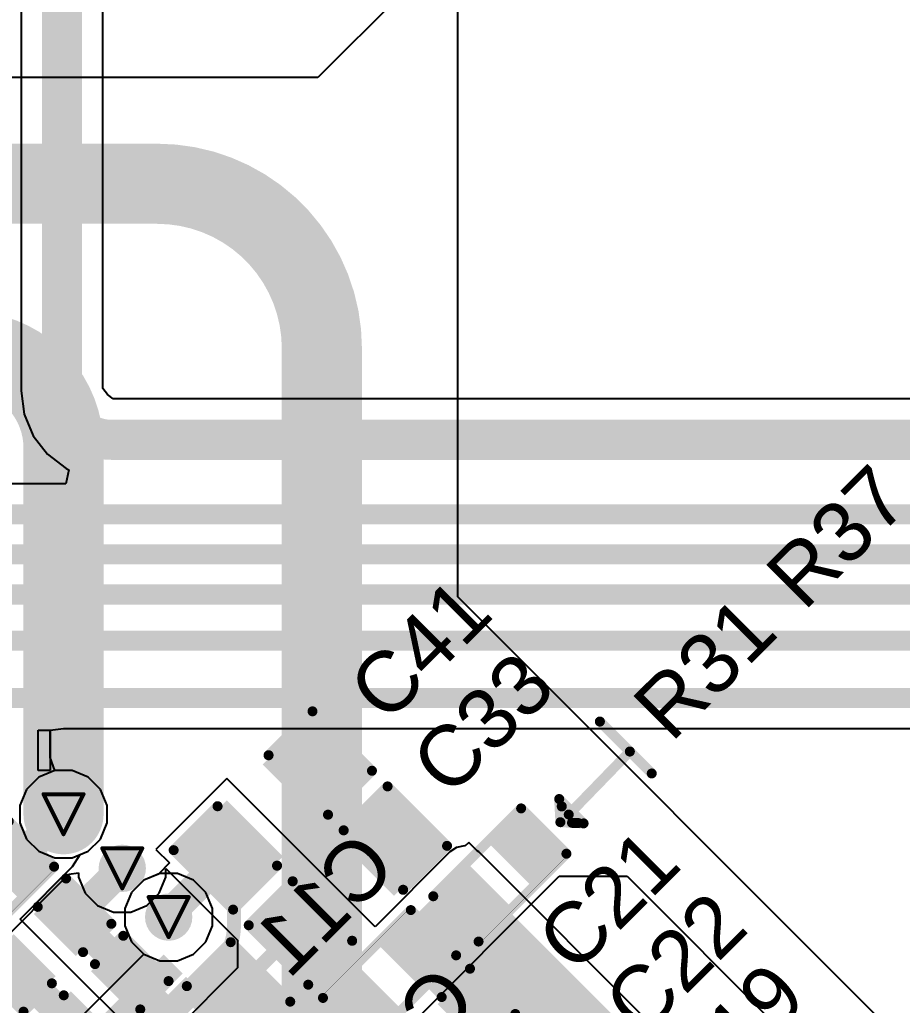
# Model space of a CAD drawing. Header units: inches. Extents: x 0 to 5359, y 0 to 5098.
# Drawn here: x 54.64 to 65.83, y 69.85 to 82.34 of the extents above; entities that cross this region are included whole.
import ezdxf

# ---------------------------------------------------------------- set-up
doc = ezdxf.new("R2010")
doc.units = ezdxf.units.IN
for name, color, linetype in [('Bottom Layer', 5, 'Continuous'), ('Bottom Overlay', 54, 'Continuous'), ('Bottom Paste', 16, 'Continuous'), ('Bottom Solder', 6, 'Continuous'), ('Drill Drawing', 1, 'Continuous'), ('Layer 1', 16, 'Continuous'), ('Layer 2', 76, 'Continuous'), ('Top Layer', 1, 'Continuous'), ('Top Overlay', 2, 'Continuous'), ('Top Paste', 8, 'Continuous'), ('Top Solder', 216, 'Continuous'), ('Via Holes', 16, 'Continuous')]:
    doc.layers.add(name, color=color, linetype=linetype)
doc.styles.add('Arial', font='', dxfattribs={"height": 0.2})
doc.styles.get('Arial').set_extended_font_data('Arial')

# ---------------------------------------------------------------- blocks, each defined once
blk = doc.blocks.new('LQFP_128_EP_14_14__40')
at = {"layer": 'Top Layer'}
for points in [[(-6.1, 6.85), (-6.3, 6.85), (-6.3, 8.35), (-6.1, 8.35)], [(-5.7, 6.85), (-5.9, 6.85), (-5.9, 8.35), (-5.7, 8.35)]]:
    blk.add_hatch(color=1, dxfattribs=at).paths.add_polyline_path(points)
at = {"layer": 'Top Paste'}
for points in [[(-6.1, 6.85), (-6.3, 6.85), (-6.3, 8.35), (-6.1, 8.35)], [(-5.7, 6.85), (-5.9, 6.85), (-5.9, 8.35), (-5.7, 8.35)]]:
    blk.add_hatch(color=8, dxfattribs=at).paths.add_polyline_path(points)
at = {"layer": 'Top Solder'}
for points in [[(-6.03, 6.78), (-6.37, 6.78), (-6.37, 8.42), (-6.03, 8.42)], [(-5.63, 6.78), (-5.97, 6.78), (-5.97, 8.42), (-5.63, 8.42)], [(-5.23, 6.78), (-5.57, 6.78), (-5.57, 8.42), (-5.23, 8.42)]]:
    blk.add_hatch(color=216, dxfattribs=at).paths.add_polyline_path(points)
blk = doc.blocks.new('R___0402_138')
at = {"layer": 'Top Layer'}
for points in [[(-0.699, -0.318), (-0.699, 0.318), (-0.241, 0.318), (-0.241, -0.318)], [(0.241, -0.318), (0.241, 0.318), (0.699, 0.318), (0.699, -0.318)]]:
    blk.add_hatch(color=1, dxfattribs=at).paths.add_polyline_path(points)
at = {"layer": 'Top Paste'}
for points in [[(-0.699, -0.318), (-0.699, 0.318), (-0.241, 0.318), (-0.241, -0.318)], [(0.241, -0.318), (0.241, 0.318), (0.699, 0.318), (0.699, -0.318)]]:
    blk.add_hatch(color=8, dxfattribs=at).paths.add_polyline_path(points)
at = {"layer": 'Top Solder'}
for points in [[(-0.754, -0.373), (-0.754, 0.373), (-0.186, 0.373), (-0.186, -0.373)], [(0.186, -0.373), (0.186, 0.373), (0.754, 0.373), (0.754, -0.373)]]:
    blk.add_hatch(color=216, dxfattribs=at).paths.add_polyline_path(points)
at = {"layer": 'Top Overlay'}
for points in [[(-0.787, 0.406, 0.127, 0.127, 0), (-0.787, -0.406, 0.127, 0.127, 0)], [(-0.787, 0.406, 0.127, 0.127, 0), (0.787, 0.406, 0.127, 0.127, 0)], [(0.787, 0.406, 0.127, 0.127, 0), (0.787, -0.406, 0.127, 0.127, 0)], [(-0.787, -0.406, 0.127, 0.127, 0), (0.787, -0.406, 0.127, 0.127, 0)], [(-0.813, -0.432, 0.00323, 0.00323, 0), (0.813, -0.432, 0.00323, 0.00323, 0)]]:
    blk.add_lwpolyline(points, format="xyseb", dxfattribs=at)
for points in [[(-0.819, 0.406, 0.0635, 0.0635, 1), (-0.756, 0.406, 0.0635, 0.0635, 1)], [(-0.819, 0.406, 0.0635, 0.0635, 1), (-0.756, 0.406, 0.0635, 0.0635, 1)], [(0.756, 0.406, 0.0635, 0.0635, 1), (0.819, 0.406, 0.0635, 0.0635, 1)], [(0.756, 0.406, 0.0635, 0.0635, 1), (0.819, 0.406, 0.0635, 0.0635, 1)], [(-0.819, -0.406, 0.0635, 0.0635, 1), (-0.756, -0.406, 0.0635, 0.0635, 1)], [(-0.819, -0.406, 0.0635, 0.0635, 1), (-0.756, -0.406, 0.0635, 0.0635, 1)], [(0.756, -0.406, 0.0635, 0.0635, 1), (0.819, -0.406, 0.0635, 0.0635, 1)], [(0.756, -0.406, 0.0635, 0.0635, 1), (0.819, -0.406, 0.0635, 0.0635, 1)], [(-0.814, -0.432, 0.00161, 0.00161, 1), (-0.812, -0.432, 0.00161, 0.00161, 1)], [(0.812, -0.432, 0.00161, 0.00161, 1), (0.814, -0.432, 0.00161, 0.00161, 1)]]:
    blk.add_lwpolyline(points, format="xyseb", close=True, dxfattribs=at)
blk = doc.blocks.new('R___0402_B_141')
at = {"layer": 'Bottom Layer'}
for points in [[(-0.241, 0.318), (-0.241, -0.318), (-0.699, -0.318), (-0.699, 0.318)], [(0.699, 0.318), (0.699, -0.318), (0.241, -0.318), (0.241, 0.318)]]:
    blk.add_hatch(color=5, dxfattribs=at).paths.add_polyline_path(points)
at = {"layer": 'Bottom Paste'}
for points in [[(-0.241, 0.318), (-0.241, -0.318), (-0.699, -0.318), (-0.699, 0.318)], [(0.699, 0.318), (0.699, -0.318), (0.241, -0.318), (0.241, 0.318)]]:
    blk.add_hatch(color=16, dxfattribs=at).paths.add_polyline_path(points)
at = {"layer": 'Bottom Solder'}
for points in [[(-0.186, 0.373), (-0.186, -0.373), (-0.754, -0.373), (-0.754, 0.373)], [(0.754, 0.373), (0.754, -0.373), (0.186, -0.373), (0.186, 0.373)]]:
    blk.add_hatch(color=6, dxfattribs=at).paths.add_polyline_path(points)
at = {"layer": 'Bottom Overlay'}
for points in [[(0.787, 0.406, 0.127, 0.127, 0), (-0.787, 0.406, 0.127, 0.127, 0)], [(-0.787, -0.406, 0.127, 0.127, 0), (-0.787, 0.406, 0.127, 0.127, 0)], [(0.813, 0.432, 0.00323, 0.00323, 0), (-0.813, 0.432, 0.00323, 0.00323, 0)], [(0.787, -0.406, 0.127, 0.127, 0), (0.787, 0.406, 0.127, 0.127, 0)], [(0.787, -0.406, 0.127, 0.127, 0), (-0.787, -0.406, 0.127, 0.127, 0)]]:
    blk.add_lwpolyline(points, format="xyseb", dxfattribs=at)
for points in [[(-0.819, 0.406, 0.0635, 0.0635, 1), (-0.756, 0.406, 0.0635, 0.0635, 1)], [(-0.819, 0.406, 0.0635, 0.0635, 1), (-0.756, 0.406, 0.0635, 0.0635, 1)], [(-0.814, 0.432, 0.00161, 0.00161, 1), (-0.812, 0.432, 0.00161, 0.00161, 1)], [(0.756, 0.406, 0.0635, 0.0635, 1), (0.819, 0.406, 0.0635, 0.0635, 1)], [(0.756, 0.406, 0.0635, 0.0635, 1), (0.819, 0.406, 0.0635, 0.0635, 1)], [(0.812, 0.432, 0.00161, 0.00161, 1), (0.814, 0.432, 0.00161, 0.00161, 1)], [(-0.819, -0.406, 0.0635, 0.0635, 1), (-0.756, -0.406, 0.0635, 0.0635, 1)], [(-0.819, -0.406, 0.0635, 0.0635, 1), (-0.756, -0.406, 0.0635, 0.0635, 1)], [(0.756, -0.406, 0.0635, 0.0635, 1), (0.819, -0.406, 0.0635, 0.0635, 1)], [(0.756, -0.406, 0.0635, 0.0635, 1), (0.819, -0.406, 0.0635, 0.0635, 1)]]:
    blk.add_lwpolyline(points, format="xyseb", close=True, dxfattribs=at)
blk = doc.blocks.new('R___0402_144')
at = {"layer": 'Top Layer'}
for points in [[(-0.699, -0.318), (-0.699, 0.318), (-0.241, 0.318), (-0.241, -0.318)], [(0.241, -0.318), (0.241, 0.318), (0.699, 0.318), (0.699, -0.318)]]:
    blk.add_hatch(color=1, dxfattribs=at).paths.add_polyline_path(points)
at = {"layer": 'Top Paste'}
for points in [[(-0.699, -0.318), (-0.699, 0.318), (-0.241, 0.318), (-0.241, -0.318)], [(0.241, -0.318), (0.241, 0.318), (0.699, 0.318), (0.699, -0.318)]]:
    blk.add_hatch(color=8, dxfattribs=at).paths.add_polyline_path(points)
at = {"layer": 'Top Solder'}
for points in [[(-0.754, -0.373), (-0.754, 0.373), (-0.186, 0.373), (-0.186, -0.373)], [(0.186, -0.373), (0.186, 0.373), (0.754, 0.373), (0.754, -0.373)]]:
    blk.add_hatch(color=216, dxfattribs=at).paths.add_polyline_path(points)
at = {"layer": 'Top Overlay'}
for points in [[(0.787, 0.406, 0.127, 0.127, 0), (-0.787, 0.406, 0.127, 0.127, 0)], [(-0.787, -0.406, 0.127, 0.127, 0), (-0.787, 0.406, 0.127, 0.127, 0)], [(0.787, -0.406, 0.127, 0.127, 0), (0.787, 0.406, 0.127, 0.127, 0)], [(0.787, -0.406, 0.127, 0.127, 0), (-0.787, -0.406, 0.127, 0.127, 0)], [(0.813, -0.432, 0.00323, 0.00323, 0), (-0.813, -0.432, 0.00323, 0.00323, 0)]]:
    blk.add_lwpolyline(points, format="xyseb", dxfattribs=at)
for points in [[(-0.819, 0.406, 0.0635, 0.0635, 1), (-0.756, 0.406, 0.0635, 0.0635, 1)], [(-0.819, 0.406, 0.0635, 0.0635, 1), (-0.756, 0.406, 0.0635, 0.0635, 1)], [(0.756, 0.406, 0.0635, 0.0635, 1), (0.819, 0.406, 0.0635, 0.0635, 1)], [(0.756, 0.406, 0.0635, 0.0635, 1), (0.819, 0.406, 0.0635, 0.0635, 1)], [(-0.819, -0.406, 0.0635, 0.0635, 1), (-0.756, -0.406, 0.0635, 0.0635, 1)], [(-0.819, -0.406, 0.0635, 0.0635, 1), (-0.756, -0.406, 0.0635, 0.0635, 1)], [(0.756, -0.406, 0.0635, 0.0635, 1), (0.819, -0.406, 0.0635, 0.0635, 1)], [(0.756, -0.406, 0.0635, 0.0635, 1), (0.819, -0.406, 0.0635, 0.0635, 1)], [(-0.814, -0.432, 0.00161, 0.00161, 1), (-0.812, -0.432, 0.00161, 0.00161, 1)], [(0.812, -0.432, 0.00161, 0.00161, 1), (0.814, -0.432, 0.00161, 0.00161, 1)]]:
    blk.add_lwpolyline(points, format="xyseb", close=True, dxfattribs=at)
blk = doc.blocks.new('C___0603_324')
at = {"layer": 'Top Layer'}
for points in [[(-0.381, 0.445), (-0.381, -0.445), (-1.143, -0.445), (-1.143, 0.445)], [(1.143, 0.445), (1.143, -0.445), (0.381, -0.445), (0.381, 0.445)]]:
    blk.add_hatch(color=1, dxfattribs=at).paths.add_polyline_path(points)
at = {"layer": 'Top Paste'}
for points in [[(-0.381, 0.445), (-0.381, -0.445), (-1.143, -0.445), (-1.143, 0.445)], [(1.143, 0.445), (1.143, -0.445), (0.381, -0.445), (0.381, 0.445)]]:
    blk.add_hatch(color=8, dxfattribs=at).paths.add_polyline_path(points)
at = {"layer": 'Top Solder'}
for points in [[(-0.321, 0.504), (-0.321, -0.504), (-1.203, -0.504), (-1.203, 0.504)], [(1.203, 0.504), (1.203, -0.504), (0.321, -0.504), (0.321, 0.504)]]:
    blk.add_hatch(color=216, dxfattribs=at).paths.add_polyline_path(points)
at = {"layer": 'Top Overlay'}
for points in [[(-1.245, -0.533, 0.127, 0.127, 0), (-1.245, 0.533, 0.127, 0.127, 0)], [(-0.457, 0.533, 0.127, 0.127, 0), (-1.245, 0.533, 0.127, 0.127, 0)], [(1.245, 0.533, 0.127, 0.127, 0), (0.457, 0.533, 0.127, 0.127, 0)], [(1.245, -0.533, 0.127, 0.127, 0), (1.245, 0.533, 0.127, 0.127, 0)], [(-0.457, -0.533, 0.127, 0.127, 0), (-1.245, -0.533, 0.127, 0.127, 0)], [(1.245, -0.533, 0.127, 0.127, 0), (0.457, -0.533, 0.127, 0.127, 0)]]:
    blk.add_lwpolyline(points, format="xyseb", dxfattribs=at)
for points in [[(-1.276, 0.533, 0.0635, 0.0635, 1), (-1.213, 0.533, 0.0635, 0.0635, 1)], [(-1.276, 0.533, 0.0635, 0.0635, 1), (-1.213, 0.533, 0.0635, 0.0635, 1)], [(-0.489, 0.533, 0.0635, 0.0635, 1), (-0.425, 0.533, 0.0635, 0.0635, 1)], [(0.425, 0.533, 0.0635, 0.0635, 1), (0.489, 0.533, 0.0635, 0.0635, 1)], [(1.213, 0.533, 0.0635, 0.0635, 1), (1.276, 0.533, 0.0635, 0.0635, 1)], [(1.213, 0.533, 0.0635, 0.0635, 1), (1.276, 0.533, 0.0635, 0.0635, 1)], [(-1.276, -0.533, 0.0635, 0.0635, 1), (-1.213, -0.533, 0.0635, 0.0635, 1)], [(-1.276, -0.533, 0.0635, 0.0635, 1), (-1.213, -0.533, 0.0635, 0.0635, 1)], [(-0.489, -0.533, 0.0635, 0.0635, 1), (-0.425, -0.533, 0.0635, 0.0635, 1)], [(0.425, -0.533, 0.0635, 0.0635, 1), (0.489, -0.533, 0.0635, 0.0635, 1)], [(1.213, -0.533, 0.0635, 0.0635, 1), (1.276, -0.533, 0.0635, 0.0635, 1)], [(1.213, -0.533, 0.0635, 0.0635, 1), (1.276, -0.533, 0.0635, 0.0635, 1)]]:
    blk.add_lwpolyline(points, format="xyseb", close=True, dxfattribs=at)
blk = doc.blocks.new('C___0402_B_329')
at = {"layer": 'Bottom Layer'}
for points in [[(-0.241, 0.318), (-0.241, -0.318), (-0.699, -0.318), (-0.699, 0.318)], [(0.699, 0.318), (0.699, -0.318), (0.241, -0.318), (0.241, 0.318)]]:
    blk.add_hatch(color=5, dxfattribs=at).paths.add_polyline_path(points)
at = {"layer": 'Bottom Paste'}
for points in [[(-0.241, 0.318), (-0.241, -0.318), (-0.699, -0.318), (-0.699, 0.318)], [(0.699, 0.318), (0.699, -0.318), (0.241, -0.318), (0.241, 0.318)]]:
    blk.add_hatch(color=16, dxfattribs=at).paths.add_polyline_path(points)
at = {"layer": 'Bottom Solder'}
for points in [[(-0.181, 0.377), (-0.181, -0.377), (-0.758, -0.377), (-0.758, 0.377)], [(0.758, 0.377), (0.758, -0.377), (0.181, -0.377), (0.181, 0.377)]]:
    blk.add_hatch(color=6, dxfattribs=at).paths.add_polyline_path(points)
at = {"layer": 'Bottom Overlay'}
for points in [[(-0.279, 0.406, 0.127, 0.127, 0), (-0.787, 0.406, 0.127, 0.127, 0)], [(-0.787, -0.406, 0.127, 0.127, 0), (-0.787, 0.406, 0.127, 0.127, 0)], [(0.787, 0.406, 0.127, 0.127, 0), (0.279, 0.406, 0.127, 0.127, 0)], [(0.787, -0.406, 0.127, 0.127, 0), (0.787, 0.406, 0.127, 0.127, 0)], [(-0.279, -0.406, 0.127, 0.127, 0), (-0.787, -0.406, 0.127, 0.127, 0)], [(0.787, -0.406, 0.127, 0.127, 0), (0.279, -0.406, 0.127, 0.127, 0)]]:
    blk.add_lwpolyline(points, format="xyseb", dxfattribs=at)
for points in [[(-0.819, 0.406, 0.0635, 0.0635, 1), (-0.756, 0.406, 0.0635, 0.0635, 1)], [(-0.819, 0.406, 0.0635, 0.0635, 1), (-0.756, 0.406, 0.0635, 0.0635, 1)], [(-0.311, 0.406, 0.0635, 0.0635, 1), (-0.248, 0.406, 0.0635, 0.0635, 1)], [(0.248, 0.406, 0.0635, 0.0635, 1), (0.311, 0.406, 0.0635, 0.0635, 1)], [(0.756, 0.406, 0.0635, 0.0635, 1), (0.819, 0.406, 0.0635, 0.0635, 1)], [(0.756, 0.406, 0.0635, 0.0635, 1), (0.819, 0.406, 0.0635, 0.0635, 1)], [(-0.819, -0.406, 0.0635, 0.0635, 1), (-0.756, -0.406, 0.0635, 0.0635, 1)], [(-0.819, -0.406, 0.0635, 0.0635, 1), (-0.756, -0.406, 0.0635, 0.0635, 1)], [(-0.311, -0.406, 0.0635, 0.0635, 1), (-0.248, -0.406, 0.0635, 0.0635, 1)], [(0.248, -0.406, 0.0635, 0.0635, 1), (0.311, -0.406, 0.0635, 0.0635, 1)], [(0.756, -0.406, 0.0635, 0.0635, 1), (0.819, -0.406, 0.0635, 0.0635, 1)], [(0.756, -0.406, 0.0635, 0.0635, 1), (0.819, -0.406, 0.0635, 0.0635, 1)]]:
    blk.add_lwpolyline(points, format="xyseb", close=True, dxfattribs=at)
blk = doc.blocks.new('C___0402_B_331')
at = {"layer": 'Bottom Layer'}
for points in [[(-0.241, 0.318), (-0.241, -0.318), (-0.699, -0.318), (-0.699, 0.318)], [(0.699, 0.318), (0.699, -0.318), (0.241, -0.318), (0.241, 0.318)]]:
    blk.add_hatch(color=5, dxfattribs=at).paths.add_polyline_path(points)
at = {"layer": 'Bottom Paste'}
for points in [[(-0.241, 0.318), (-0.241, -0.318), (-0.699, -0.318), (-0.699, 0.318)], [(0.699, 0.318), (0.699, -0.318), (0.241, -0.318), (0.241, 0.318)]]:
    blk.add_hatch(color=16, dxfattribs=at).paths.add_polyline_path(points)
at = {"layer": 'Bottom Solder'}
for points in [[(-0.181, 0.377), (-0.181, -0.377), (-0.758, -0.377), (-0.758, 0.377)], [(0.758, 0.377), (0.758, -0.377), (0.181, -0.377), (0.181, 0.377)]]:
    blk.add_hatch(color=6, dxfattribs=at).paths.add_polyline_path(points)
at = {"layer": 'Bottom Overlay'}
for points in [[(-0.279, 0.406, 0.127, 0.127, 0), (-0.787, 0.406, 0.127, 0.127, 0)], [(-0.787, -0.406, 0.127, 0.127, 0), (-0.787, 0.406, 0.127, 0.127, 0)], [(0.787, 0.406, 0.127, 0.127, 0), (0.279, 0.406, 0.127, 0.127, 0)], [(0.787, -0.406, 0.127, 0.127, 0), (0.787, 0.406, 0.127, 0.127, 0)], [(-0.279, -0.406, 0.127, 0.127, 0), (-0.787, -0.406, 0.127, 0.127, 0)], [(0.787, -0.406, 0.127, 0.127, 0), (0.279, -0.406, 0.127, 0.127, 0)]]:
    blk.add_lwpolyline(points, format="xyseb", dxfattribs=at)
for points in [[(-0.819, 0.406, 0.0635, 0.0635, 1), (-0.756, 0.406, 0.0635, 0.0635, 1)], [(-0.819, 0.406, 0.0635, 0.0635, 1), (-0.756, 0.406, 0.0635, 0.0635, 1)], [(-0.311, 0.406, 0.0635, 0.0635, 1), (-0.248, 0.406, 0.0635, 0.0635, 1)], [(0.248, 0.406, 0.0635, 0.0635, 1), (0.311, 0.406, 0.0635, 0.0635, 1)], [(0.756, 0.406, 0.0635, 0.0635, 1), (0.819, 0.406, 0.0635, 0.0635, 1)], [(0.756, 0.406, 0.0635, 0.0635, 1), (0.819, 0.406, 0.0635, 0.0635, 1)], [(-0.819, -0.406, 0.0635, 0.0635, 1), (-0.756, -0.406, 0.0635, 0.0635, 1)], [(-0.819, -0.406, 0.0635, 0.0635, 1), (-0.756, -0.406, 0.0635, 0.0635, 1)], [(-0.311, -0.406, 0.0635, 0.0635, 1), (-0.248, -0.406, 0.0635, 0.0635, 1)], [(0.248, -0.406, 0.0635, 0.0635, 1), (0.311, -0.406, 0.0635, 0.0635, 1)], [(0.756, -0.406, 0.0635, 0.0635, 1), (0.819, -0.406, 0.0635, 0.0635, 1)], [(0.756, -0.406, 0.0635, 0.0635, 1), (0.819, -0.406, 0.0635, 0.0635, 1)]]:
    blk.add_lwpolyline(points, format="xyseb", close=True, dxfattribs=at)
blk = doc.blocks.new('C___0603_332')
at = {"layer": 'Top Layer'}
for points in [[(-0.381, 0.445), (-0.381, -0.445), (-1.143, -0.445), (-1.143, 0.445)], [(1.143, 0.445), (1.143, -0.445), (0.381, -0.445), (0.381, 0.445)]]:
    blk.add_hatch(color=1, dxfattribs=at).paths.add_polyline_path(points)
at = {"layer": 'Top Paste'}
for points in [[(-0.381, 0.445), (-0.381, -0.445), (-1.143, -0.445), (-1.143, 0.445)], [(1.143, 0.445), (1.143, -0.445), (0.381, -0.445), (0.381, 0.445)]]:
    blk.add_hatch(color=8, dxfattribs=at).paths.add_polyline_path(points)
at = {"layer": 'Top Solder'}
for points in [[(-0.321, 0.504), (-0.321, -0.504), (-1.203, -0.504), (-1.203, 0.504)], [(1.203, 0.504), (1.203, -0.504), (0.321, -0.504), (0.321, 0.504)]]:
    blk.add_hatch(color=216, dxfattribs=at).paths.add_polyline_path(points)
at = {"layer": 'Top Overlay'}
for points in [[(-1.245, -0.533, 0.127, 0.127, 0), (-1.245, 0.533, 0.127, 0.127, 0)], [(-0.457, 0.533, 0.127, 0.127, 0), (-1.245, 0.533, 0.127, 0.127, 0)], [(1.245, 0.533, 0.127, 0.127, 0), (0.457, 0.533, 0.127, 0.127, 0)], [(1.245, -0.533, 0.127, 0.127, 0), (1.245, 0.533, 0.127, 0.127, 0)], [(-0.457, -0.533, 0.127, 0.127, 0), (-1.245, -0.533, 0.127, 0.127, 0)], [(1.245, -0.533, 0.127, 0.127, 0), (0.457, -0.533, 0.127, 0.127, 0)]]:
    blk.add_lwpolyline(points, format="xyseb", dxfattribs=at)
for points in [[(-1.276, 0.533, 0.0635, 0.0635, 1), (-1.213, 0.533, 0.0635, 0.0635, 1)], [(-1.276, 0.533, 0.0635, 0.0635, 1), (-1.213, 0.533, 0.0635, 0.0635, 1)], [(-0.489, 0.533, 0.0635, 0.0635, 1), (-0.425, 0.533, 0.0635, 0.0635, 1)], [(0.425, 0.533, 0.0635, 0.0635, 1), (0.489, 0.533, 0.0635, 0.0635, 1)], [(1.213, 0.533, 0.0635, 0.0635, 1), (1.276, 0.533, 0.0635, 0.0635, 1)], [(1.213, 0.533, 0.0635, 0.0635, 1), (1.276, 0.533, 0.0635, 0.0635, 1)], [(-1.276, -0.533, 0.0635, 0.0635, 1), (-1.213, -0.533, 0.0635, 0.0635, 1)], [(-1.276, -0.533, 0.0635, 0.0635, 1), (-1.213, -0.533, 0.0635, 0.0635, 1)], [(-0.489, -0.533, 0.0635, 0.0635, 1), (-0.425, -0.533, 0.0635, 0.0635, 1)], [(0.425, -0.533, 0.0635, 0.0635, 1), (0.489, -0.533, 0.0635, 0.0635, 1)], [(1.213, -0.533, 0.0635, 0.0635, 1), (1.276, -0.533, 0.0635, 0.0635, 1)], [(1.213, -0.533, 0.0635, 0.0635, 1), (1.276, -0.533, 0.0635, 0.0635, 1)]]:
    blk.add_lwpolyline(points, format="xyseb", close=True, dxfattribs=at)
blk = doc.blocks.new('C___0402_343')
at = {"layer": 'Top Layer'}
for points in [[(-0.699, -0.318), (-0.699, 0.318), (-0.241, 0.318), (-0.241, -0.318)], [(0.241, -0.318), (0.241, 0.318), (0.699, 0.318), (0.699, -0.318)]]:
    blk.add_hatch(color=1, dxfattribs=at).paths.add_polyline_path(points)
at = {"layer": 'Top Paste'}
for points in [[(-0.699, -0.318), (-0.699, 0.318), (-0.241, 0.318), (-0.241, -0.318)], [(0.241, -0.318), (0.241, 0.318), (0.699, 0.318), (0.699, -0.318)]]:
    blk.add_hatch(color=8, dxfattribs=at).paths.add_polyline_path(points)
at = {"layer": 'Top Solder'}
for points in [[(-0.758, -0.377), (-0.758, 0.377), (-0.181, 0.377), (-0.181, -0.377)], [(0.181, -0.377), (0.181, 0.377), (0.758, 0.377), (0.758, -0.377)]]:
    blk.add_hatch(color=216, dxfattribs=at).paths.add_polyline_path(points)
at = {"layer": 'Top Overlay'}
for points in [[(-0.787, -0.406, 0.127, 0.127, 0), (-0.787, 0.406, 0.127, 0.127, 0)], [(-0.279, 0.406, 0.127, 0.127, 0), (-0.787, 0.406, 0.127, 0.127, 0)], [(0.787, 0.406, 0.127, 0.127, 0), (0.279, 0.406, 0.127, 0.127, 0)], [(0.787, -0.406, 0.127, 0.127, 0), (0.787, 0.406, 0.127, 0.127, 0)], [(-0.279, -0.406, 0.127, 0.127, 0), (-0.787, -0.406, 0.127, 0.127, 0)], [(0.787, -0.406, 0.127, 0.127, 0), (0.279, -0.406, 0.127, 0.127, 0)]]:
    blk.add_lwpolyline(points, format="xyseb", dxfattribs=at)
for points in [[(-0.819, 0.406, 0.0635, 0.0635, 1), (-0.756, 0.406, 0.0635, 0.0635, 1)], [(-0.819, 0.406, 0.0635, 0.0635, 1), (-0.756, 0.406, 0.0635, 0.0635, 1)], [(-0.311, 0.406, 0.0635, 0.0635, 1), (-0.248, 0.406, 0.0635, 0.0635, 1)], [(0.248, 0.406, 0.0635, 0.0635, 1), (0.311, 0.406, 0.0635, 0.0635, 1)], [(0.756, 0.406, 0.0635, 0.0635, 1), (0.819, 0.406, 0.0635, 0.0635, 1)], [(0.756, 0.406, 0.0635, 0.0635, 1), (0.819, 0.406, 0.0635, 0.0635, 1)], [(-0.819, -0.406, 0.0635, 0.0635, 1), (-0.756, -0.406, 0.0635, 0.0635, 1)], [(-0.819, -0.406, 0.0635, 0.0635, 1), (-0.756, -0.406, 0.0635, 0.0635, 1)], [(-0.311, -0.406, 0.0635, 0.0635, 1), (-0.248, -0.406, 0.0635, 0.0635, 1)], [(0.248, -0.406, 0.0635, 0.0635, 1), (0.311, -0.406, 0.0635, 0.0635, 1)], [(0.756, -0.406, 0.0635, 0.0635, 1), (0.819, -0.406, 0.0635, 0.0635, 1)], [(0.756, -0.406, 0.0635, 0.0635, 1), (0.819, -0.406, 0.0635, 0.0635, 1)]]:
    blk.add_lwpolyline(points, format="xyseb", close=True, dxfattribs=at)
blk = doc.blocks.new('C___0603_B_353')
at = {"layer": 'Bottom Layer'}
for points in [[(-1.143, -0.445), (-1.143, 0.445), (-0.381, 0.445), (-0.381, -0.445)], [(0.381, -0.445), (0.381, 0.445), (1.143, 0.445), (1.143, -0.445)]]:
    blk.add_hatch(color=5, dxfattribs=at).paths.add_polyline_path(points)
at = {"layer": 'Bottom Paste'}
for points in [[(-1.143, -0.445), (-1.143, 0.445), (-0.381, 0.445), (-0.381, -0.445)], [(0.381, -0.445), (0.381, 0.445), (1.143, 0.445), (1.143, -0.445)]]:
    blk.add_hatch(color=16, dxfattribs=at).paths.add_polyline_path(points)
at = {"layer": 'Bottom Solder'}
for points in [[(-1.203, -0.504), (-1.203, 0.504), (-0.321, 0.504), (-0.321, -0.504)], [(0.321, -0.504), (0.321, 0.504), (1.203, 0.504), (1.203, -0.504)]]:
    blk.add_hatch(color=6, dxfattribs=at).paths.add_polyline_path(points)
at = {"layer": 'Bottom Overlay'}
for points in [[(-0.457, 0.533, 0.127, 0.127, 0), (-1.245, 0.533, 0.127, 0.127, 0)], [(-1.245, -0.533, 0.127, 0.127, 0), (-1.245, 0.533, 0.127, 0.127, 0)], [(1.245, 0.533, 0.127, 0.127, 0), (0.457, 0.533, 0.127, 0.127, 0)], [(1.245, -0.533, 0.127, 0.127, 0), (1.245, 0.533, 0.127, 0.127, 0)], [(-0.457, -0.533, 0.127, 0.127, 0), (-1.245, -0.533, 0.127, 0.127, 0)], [(1.245, -0.533, 0.127, 0.127, 0), (0.457, -0.533, 0.127, 0.127, 0)]]:
    blk.add_lwpolyline(points, format="xyseb", dxfattribs=at)
for points in [[(-1.276, 0.533, 0.0635, 0.0635, 1), (-1.213, 0.533, 0.0635, 0.0635, 1)], [(-1.276, 0.533, 0.0635, 0.0635, 1), (-1.213, 0.533, 0.0635, 0.0635, 1)], [(-0.489, 0.533, 0.0635, 0.0635, 1), (-0.425, 0.533, 0.0635, 0.0635, 1)], [(0.425, 0.533, 0.0635, 0.0635, 1), (0.489, 0.533, 0.0635, 0.0635, 1)], [(1.213, 0.533, 0.0635, 0.0635, 1), (1.276, 0.533, 0.0635, 0.0635, 1)], [(1.213, 0.533, 0.0635, 0.0635, 1), (1.276, 0.533, 0.0635, 0.0635, 1)], [(-1.276, -0.533, 0.0635, 0.0635, 1), (-1.213, -0.533, 0.0635, 0.0635, 1)], [(-1.276, -0.533, 0.0635, 0.0635, 1), (-1.213, -0.533, 0.0635, 0.0635, 1)], [(-0.489, -0.533, 0.0635, 0.0635, 1), (-0.425, -0.533, 0.0635, 0.0635, 1)], [(0.425, -0.533, 0.0635, 0.0635, 1), (0.489, -0.533, 0.0635, 0.0635, 1)], [(1.213, -0.533, 0.0635, 0.0635, 1), (1.276, -0.533, 0.0635, 0.0635, 1)], [(1.213, -0.533, 0.0635, 0.0635, 1), (1.276, -0.533, 0.0635, 0.0635, 1)]]:
    blk.add_lwpolyline(points, format="xyseb", close=True, dxfattribs=at)

msp = doc.modelspace()

# ---------------------------------------------------------------- hatches: boundary and pattern name
at = {"layer": 'Bottom Layer'}
h = msp.add_hatch(color=5, dxfattribs=at)
edge = h.paths.add_edge_path()
edge.add_arc((55.2, 72.271), 0.3, 0, 360)
h = msp.add_hatch(color=5, dxfattribs=at)
edge = h.paths.add_edge_path()
edge.add_arc((55.945, 71.585), 0.3, 0, 360)
h = msp.add_hatch(color=5, dxfattribs=at)
edge = h.paths.add_edge_path()
edge.add_arc((56.533, 70.967), 0.3, 0, 360)
at = {"layer": 'Layer 1'}
h = msp.add_hatch(color=16, dxfattribs=at)
edge = h.paths.add_edge_path()
edge.add_arc((55.2, 72.271), 0.3, 0, 360)
h = msp.add_hatch(color=16, dxfattribs=at)
edge = h.paths.add_edge_path()
edge.add_arc((55.945, 71.585), 0.3, 0, 360)
h = msp.add_hatch(color=16, dxfattribs=at)
edge = h.paths.add_edge_path()
edge.add_arc((56.533, 70.967), 0.3, 0, 360)
at = {"layer": 'Layer 2'}
h = msp.add_hatch(color=76, dxfattribs=at)
edge = h.paths.add_edge_path()
edge.add_arc((55.2, 72.271), 0.3, 0, 360)
h = msp.add_hatch(color=76, dxfattribs=at)
edge = h.paths.add_edge_path()
edge.add_arc((55.945, 71.585), 0.3, 0, 360)
h = msp.add_hatch(color=76, dxfattribs=at)
edge = h.paths.add_edge_path()
edge.add_arc((56.533, 70.967), 0.3, 0, 360)
at = {"layer": 'Top Layer'}
h = msp.add_hatch(color=1, dxfattribs=at)
edge = h.paths.add_edge_path()
edge.add_arc((55.2, 72.271), 0.3, 0, 360)
h = msp.add_hatch(color=1, dxfattribs=at)
edge = h.paths.add_edge_path()
edge.add_arc((55.945, 71.585), 0.3, 0, 360)
msp.add_hatch(color=1, dxfattribs=at).paths.add_polyline_path([(62.193, 67.692), (63.196, 68.695), (60.281, 71.61), (59.279, 70.607)])
h = msp.add_hatch(color=1, dxfattribs=at)
edge = h.paths.add_edge_path()
edge.add_arc((56.533, 70.967), 0.3, 0, 360)
at = {"layer": 'Via Holes'}
h = msp.add_hatch(color=7, dxfattribs=at)
edge = h.paths.add_edge_path()
edge.add_arc((55.2, 72.271), 0.15, 0, 360)
h = msp.add_hatch(color=7, dxfattribs=at)
edge = h.paths.add_edge_path()
edge.add_arc((55.945, 71.585), 0.15, 0, 360)
h = msp.add_hatch(color=7, dxfattribs=at)
edge = h.paths.add_edge_path()
edge.add_arc((56.533, 70.967), 0.15, 0, 360)

# ---------------------------------------------------------------- linework, layer by layer
at = {"layer": 'Bottom Layer'}
for p, q in [((54.663, 83.875), (54.663, 77.64)), ((55.699, 77.668), (55.699, 83.875)), ((54.663, 77.64), (54.664, 77.637)), ((54.664, 77.637), (54.703, 77.345)), ((55.758, 77.594), (55.699, 77.668)), ((55.831, 77.536), (55.758, 77.594)), ((78.116, 77.536), (55.831, 77.536)), ((54.703, 77.345), (54.816, 77.07)), ((54.816, 77.07), (54.998, 76.834)), ((54.998, 76.834), (55.234, 76.653)), ((55.266, 76.639), (55.231, 76.461)), ((55.234, 76.653), (55.266, 76.639)), ((55.231, 76.461), (44.505, 76.461)), ((55.029, 73.338), (55.199, 73.358)), ((55.199, 73.358), (67.905, 73.358)), ((54.879, 72.825), (54.879, 73.338)), ((54.879, 73.338), (55.029, 73.338)), ((55.029, 73.338), (55.029, 72.825)), ((55.029, 72.99), (55.029, 73.338)), ((55.09, 72.825), (55.029, 72.99)), ((55.029, 72.825), (54.879, 72.825)), ((55.311, 72.825), (55.09, 72.825)), ((55.514, 72.741), (55.311, 72.825)), ((55.67, 72.585), (55.514, 72.741)), ((55.754, 72.381), (55.67, 72.585)), ((55.754, 72.161), (55.754, 72.381)), ((55.67, 71.957), (55.754, 72.161)), ((55.514, 71.802), (55.67, 71.957)), ((55.315, 71.607), (55.413, 71.76)), ((55.413, 71.76), (55.514, 71.802)), ((54.65, 70.942), (55.315, 71.607)), ((55.315, 71.607), (55.315, 71.607)), ((56.423, 71.521), (56.219, 71.436)), ((56.643, 71.521), (56.423, 71.521)), ((56.847, 71.436), (56.643, 71.521)), ((56.219, 71.436), (56.064, 71.28)), ((57.003, 71.28), (56.847, 71.436)), ((56.064, 71.28), (55.979, 71.077)), ((57.087, 71.077), (57.003, 71.28)), ((55.979, 71.077), (55.979, 70.856)), ((57.087, 70.856), (57.087, 71.077)), ((55.293, 70.299), (54.65, 70.942)), ((55.979, 70.856), (56.064, 70.653)), ((57.003, 70.653), (57.087, 70.856)), ((56.064, 70.653), (56.219, 70.497)), ((56.847, 70.497), (57.003, 70.653)), ((56.219, 70.497), (56.423, 70.413)), ((56.643, 70.413), (56.847, 70.497)), ((56.423, 70.413), (56.643, 70.413)), ((56.015, 69.578), (55.293, 70.299))]:
    msp.add_line(p, q, dxfattribs=at)
for points in [[(55.181, 77.64, 0.508, 0.508, 0), (55.181, 84.072, 0.508, 0.508, 0)], [(55.804, 77.018, 0.508, 0.508, -0.414214), (55.181, 77.64, 0.508, 0.508, 0)], [(55.804, 77.018, 0.508, 0.508, 0), (78.116, 77.018, 0.508, 0.508, 0)], [(24.714, 76.073, 0.254, 0.254, 0), (77.437, 76.073, 0.254, 0.254, 0)], [(24.644, 75.565, 0.254, 0.254, 0), (76.986, 75.565, 0.254, 0.254, 0)], [(25.095, 75.057, 0.254, 0.254, 0), (75.783, 75.057, 0.254, 0.254, 0)], [(40.204, 74.47, 0.254, 0.254, 0), (69.319, 74.47, 0.254, 0.254, 0)], [(49.77, 73.746, 0.254, 0.254, 0), (68.3, 73.746, 0.254, 0.254, 0)], [(54.632, 71.703, 0.381, 0.381, 0), (55.2, 72.271, 0.381, 0.381, 0)], [(55.326, 70.967, 0.381, 0.381, 0), (55.945, 71.585, 0.381, 0.381, 0)], [(53.905, 71.005, 0.381, 0.381, 0), (55.356, 69.554, 0.381, 0.381, 0)], [(55.326, 70.967, 0.381, 0.381, 0), (55.409, 70.878, 0.381, 0.381, 0)], [(55.409, 70.878, 0.381, 0.381, 0), (55.954, 70.332, 0.381, 0.381, 0)], [(55.954, 70.332, 0.381, 0.381, 0), (56.02, 70.219, 0.381, 0.381, 0)], [(56.02, 70.219, 0.381, 0.381, 0), (56.11, 70.129, 0.381, 0.381, 0)], [(56.11, 70.129, 0.381, 0.381, 0), (56.794, 69.445, 0.381, 0.381, 0)], [(56.794, 69.445, 0.381, 0.381, 0), (57.356, 69.931, 0.381, 0.381, 0)]]:
    msp.add_lwpolyline(points, format="xyseb", dxfattribs=at)
for points in [[(55.054, 77.64, 0.254, 0.254, 1), (55.308, 77.64, 0.254, 0.254, 1)], [(55.054, 77.64, 0.254, 0.254, 1), (55.308, 77.64, 0.254, 0.254, 1)], [(55.677, 77.018, 0.254, 0.254, 1), (55.931, 77.018, 0.254, 0.254, 1)], [(55.677, 77.018, 0.254, 0.254, 1), (55.931, 77.018, 0.254, 0.254, 1)], [(55.105, 72.271, 0.191, 0.191, 1), (55.296, 72.271, 0.191, 0.191, 1)], [(54.537, 71.703, 0.191, 0.191, 1), (54.728, 71.703, 0.191, 0.191, 1)], [(55.849, 71.585, 0.191, 0.191, 1), (56.04, 71.585, 0.191, 0.191, 1)], [(55.231, 70.967, 0.191, 0.191, 1), (55.421, 70.967, 0.191, 0.191, 1)], [(55.231, 70.967, 0.191, 0.191, 1), (55.421, 70.967, 0.191, 0.191, 1)], [(55.313, 70.878, 0.191, 0.191, 1), (55.504, 70.878, 0.191, 0.191, 1)], [(55.313, 70.878, 0.191, 0.191, 1), (55.504, 70.878, 0.191, 0.191, 1)], [(55.859, 70.332, 0.191, 0.191, 1), (56.05, 70.332, 0.191, 0.191, 1)], [(55.859, 70.332, 0.191, 0.191, 1), (56.05, 70.332, 0.191, 0.191, 1)], [(55.925, 70.219, 0.191, 0.191, 1), (56.116, 70.219, 0.191, 0.191, 1)], [(55.925, 70.219, 0.191, 0.191, 1), (56.116, 70.219, 0.191, 0.191, 1)], [(56.015, 70.129, 0.191, 0.191, 1), (56.205, 70.129, 0.191, 0.191, 1)], [(56.015, 70.129, 0.191, 0.191, 1), (56.205, 70.129, 0.191, 0.191, 1)], [(57.26, 69.931, 0.191, 0.191, 1), (57.451, 69.931, 0.191, 0.191, 1)]]:
    msp.add_lwpolyline(points, format="xyseb", close=True, dxfattribs=at)
at = {"layer": 'Drill Drawing'}
for points in [[(54.946, 72.525, 0.0508, 0.0508, 0), (55.454, 72.525, 0.0508, 0.0508, 0)], [(54.946, 72.525, 0.0508, 0.0508, 0), (55.2, 72.017, 0.0508, 0.0508, 0)], [(55.2, 72.017, 0.0508, 0.0508, 0), (55.454, 72.525, 0.0508, 0.0508, 0)], [(55.691, 71.839, 0.0508, 0.0508, 0), (56.199, 71.839, 0.0508, 0.0508, 0)], [(55.691, 71.839, 0.0508, 0.0508, 0), (55.945, 71.331, 0.0508, 0.0508, 0)], [(55.945, 71.331, 0.0508, 0.0508, 0), (56.199, 71.839, 0.0508, 0.0508, 0)], [(56.279, 71.221, 0.0508, 0.0508, 0), (56.787, 71.221, 0.0508, 0.0508, 0)], [(56.279, 71.221, 0.0508, 0.0508, 0), (56.533, 70.713, 0.0508, 0.0508, 0)], [(56.533, 70.713, 0.0508, 0.0508, 0), (56.787, 71.221, 0.0508, 0.0508, 0)]]:
    msp.add_lwpolyline(points, format="xyseb", dxfattribs=at)
for points in [[(54.934, 72.525, 0.0254, 0.0254, 1), (54.959, 72.525, 0.0254, 0.0254, 1)], [(54.934, 72.525, 0.0254, 0.0254, 1), (54.959, 72.525, 0.0254, 0.0254, 1)], [(55.442, 72.525, 0.0254, 0.0254, 1), (55.467, 72.525, 0.0254, 0.0254, 1)], [(55.442, 72.525, 0.0254, 0.0254, 1), (55.467, 72.525, 0.0254, 0.0254, 1)], [(55.188, 72.017, 0.0254, 0.0254, 1), (55.213, 72.017, 0.0254, 0.0254, 1)], [(55.188, 72.017, 0.0254, 0.0254, 1), (55.213, 72.017, 0.0254, 0.0254, 1)], [(55.678, 71.839, 0.0254, 0.0254, 1), (55.703, 71.839, 0.0254, 0.0254, 1)], [(55.678, 71.839, 0.0254, 0.0254, 1), (55.703, 71.839, 0.0254, 0.0254, 1)], [(56.186, 71.839, 0.0254, 0.0254, 1), (56.211, 71.839, 0.0254, 0.0254, 1)], [(56.186, 71.839, 0.0254, 0.0254, 1), (56.211, 71.839, 0.0254, 0.0254, 1)], [(55.932, 71.331, 0.0254, 0.0254, 1), (55.957, 71.331, 0.0254, 0.0254, 1)], [(55.932, 71.331, 0.0254, 0.0254, 1), (55.957, 71.331, 0.0254, 0.0254, 1)], [(56.266, 71.221, 0.0254, 0.0254, 1), (56.292, 71.221, 0.0254, 0.0254, 1)], [(56.266, 71.221, 0.0254, 0.0254, 1), (56.292, 71.221, 0.0254, 0.0254, 1)], [(56.774, 71.221, 0.0254, 0.0254, 1), (56.8, 71.221, 0.0254, 0.0254, 1)], [(56.774, 71.221, 0.0254, 0.0254, 1), (56.8, 71.221, 0.0254, 0.0254, 1)], [(56.52, 70.713, 0.0254, 0.0254, 1), (56.546, 70.713, 0.0254, 0.0254, 1)], [(56.52, 70.713, 0.0254, 0.0254, 1), (56.546, 70.713, 0.0254, 0.0254, 1)]]:
    msp.add_lwpolyline(points, format="xyseb", close=True, dxfattribs=at)
at = {"layer": 'Layer 1'}
for p, q in [((54.887, 72.741), (54.731, 72.585)), ((55.09, 72.825), (54.887, 72.741)), ((55.311, 72.825), (55.09, 72.825)), ((55.514, 72.741), (55.311, 72.825)), ((55.67, 72.585), (55.514, 72.741)), ((54.731, 72.585), (54.646, 72.381)), ((55.754, 72.381), (55.67, 72.585)), ((54.646, 72.381), (54.646, 72.161)), ((55.754, 72.161), (55.754, 72.381)), ((54.646, 72.161), (54.731, 71.957)), ((55.67, 71.957), (55.754, 72.161)), ((54.731, 71.957), (54.887, 71.802)), ((55.514, 71.802), (55.67, 71.957)), ((54.887, 71.802), (55.09, 71.717)), ((55.311, 71.717), (55.514, 71.802)), ((55.09, 71.717), (55.311, 71.717)), ((56.423, 71.521), (56.219, 71.436)), ((56.643, 71.521), (56.423, 71.521)), ((56.847, 71.436), (56.643, 71.521)), ((56.219, 71.436), (56.064, 71.28)), ((57.003, 71.28), (56.847, 71.436)), ((56.064, 71.28), (55.979, 71.077)), ((57.087, 71.077), (57.003, 71.28)), ((55.979, 71.077), (55.979, 70.856)), ((57.087, 70.856), (57.087, 71.077)), ((55.979, 70.856), (56.064, 70.653)), ((57.003, 70.653), (57.087, 70.856)), ((56.064, 70.653), (56.219, 70.497)), ((56.847, 70.497), (57.003, 70.653)), ((56.219, 70.497), (56.423, 70.413)), ((56.643, 70.413), (56.847, 70.497)), ((56.423, 70.413), (56.643, 70.413))]:
    msp.add_line(p, q, dxfattribs=at)
at = {"layer": 'Layer 2'}
for p, q in [((60.198, 75.026), (60.198, 105.527)), ((59.487, 82.674), (58.423, 81.61)), ((58.423, 81.61), (38.608, 81.61)), ((71.374, 63.85), (60.198, 75.026)), ((52.055, 68.298), (55.269, 71.512)), ((55.269, 71.512), (55.391, 71.528)), ((55.391, 71.528), (55.391, 71.475)), ((55.391, 71.475), (55.475, 71.272)), ((56.414, 71.272), (56.499, 71.475)), ((56.499, 71.581), (57.406, 70.673)), ((56.499, 71.475), (56.499, 71.581)), ((59.239, 69.239), (61.485, 71.485)), ((61.485, 71.485), (62.343, 71.485)), ((62.343, 71.485), (70.425, 63.403)), ((55.475, 71.272), (55.631, 71.116)), ((56.258, 71.116), (56.414, 71.272)), ((55.631, 71.116), (55.834, 71.031)), ((56.055, 71.031), (56.258, 71.116)), ((55.834, 71.031), (56.055, 71.031)), ((57.406, 70.673), (57.406, 70.322)), ((57.406, 70.322), (55.773, 68.689))]:
    msp.add_line(p, q, dxfattribs=at)
for points in [[(42.367, 80.264, 1.016, 1.016, 0), (56.388, 80.264, 1.016, 1.016, 0)], [(56.388, 80.264, 1.016, 1.016, -0.414214), (58.475, 78.177, 1.016, 1.016, 0)], [(53.982, 78.138, 1.016, 1.016, -0.414214), (55.2, 76.92, 1.016, 1.016, 0)], [(58.475, 69.272, 1.016, 1.016, 0), (58.475, 78.177, 1.016, 1.016, 0)], [(55.2, 72.271, 1.016, 1.016, 0), (55.2, 76.92, 1.016, 1.016, 0)]]:
    msp.add_lwpolyline(points, format="xyseb", dxfattribs=at)
for points in [[(56.134, 80.264, 0.508, 0.508, 1), (56.642, 80.264, 0.508, 0.508, 1)], [(56.134, 80.264, 0.508, 0.508, 1), (56.642, 80.264, 0.508, 0.508, 1)], [(58.221, 78.177, 0.508, 0.508, 1), (58.729, 78.177, 0.508, 0.508, 1)], [(58.221, 78.177, 0.508, 0.508, 1), (58.729, 78.177, 0.508, 0.508, 1)], [(54.946, 76.92, 0.508, 0.508, 1), (55.454, 76.92, 0.508, 0.508, 1)], [(54.946, 76.92, 0.508, 0.508, 1), (55.454, 76.92, 0.508, 0.508, 1)], [(54.946, 72.271, 0.508, 0.508, 1), (55.454, 72.271, 0.508, 0.508, 1)]]:
    msp.add_lwpolyline(points, format="xyseb", close=True, dxfattribs=at)
at = {"layer": 'Top Layer'}
for p, q in [((54.887, 72.741), (54.731, 72.585)), ((55.09, 72.825), (54.887, 72.741)), ((55.311, 72.825), (55.09, 72.825)), ((55.514, 72.741), (55.311, 72.825)), ((55.67, 72.585), (55.514, 72.741)), ((57.269, 72.723), (56.371, 71.825)), ((58.257, 71.736), (57.269, 72.723)), ((54.731, 72.585), (54.646, 72.381)), ((55.754, 72.381), (55.67, 72.585)), ((54.646, 72.381), (54.646, 72.161)), ((55.754, 72.161), (55.754, 72.381)), ((54.646, 72.161), (54.731, 71.957)), ((55.67, 71.957), (55.754, 72.161)), ((54.731, 71.957), (54.887, 71.802)), ((55.514, 71.802), (55.67, 71.957)), ((60.182, 71.849), (60.098, 71.793)), ((60.281, 71.869), (60.182, 71.849)), ((60.289, 71.867), (60.281, 71.869)), ((60.336, 71.914), (60.289, 71.867)), ((60.443, 71.807), (60.336, 71.914)), ((54.887, 71.802), (55.09, 71.717)), ((55.311, 71.717), (55.514, 71.802)), ((56.371, 71.825), (56.544, 71.653)), ((58.257, 71.735), (58.257, 71.736)), ((59.149, 70.843), (58.257, 71.735)), ((60.098, 71.793), (59.149, 70.843)), ((60.464, 71.793), (60.443, 71.807)), ((63.379, 68.878), (60.464, 71.793)), ((55.09, 71.717), (55.311, 71.717)), ((56.544, 71.653), (56.405, 71.513)), ((56.405, 71.513), (56.219, 71.436)), ((56.219, 71.436), (56.064, 71.28)), ((56.064, 71.28), (55.979, 71.077)), ((55.979, 71.077), (55.979, 70.856)), ((55.979, 70.856), (56.064, 70.653)), ((56.064, 70.653), (56.217, 70.499)), ((56.217, 70.499), (55.158, 69.44))]:
    msp.add_line(p, q, dxfattribs=at)
for points in [[(56.533, 71.001, 0.381, 0.381, 0), (57.313, 71.78, 0.381, 0.381, 0)], [(57.313, 71.78, 0.178, 0.178, 0), (57.314, 71.78, 0.178, 0.178, 0)], [(57.314, 71.367, 0.178, 0.178, 0), (57.314, 71.78, 0.178, 0.178, 0)], [(57.314, 71.367, 0.178, 0.178, 0), (57.36, 71.322, 0.178, 0.178, 0)], [(57.36, 70.848, 0.178, 0.178, 0), (57.36, 71.322, 0.178, 0.178, 0)], [(59.749, 70.519, 0.381, 0.381, 0), (60.399, 71.169, 0.381, 0.381, 0)], [(56.533, 70.967, 0.381, 0.381, 0), (56.533, 71.001, 0.381, 0.381, 0)], [(56.575, 69.226, 0.178, 0.178, 0), (58.177, 70.828, 0.178, 0.178, 0)], [(57.36, 70.848, 0.178, 0.178, -0.199221), (57.167, 70.383, 0.178, 0.178, 0)], [(58.177, 70.828, 0.178, 0.178, 0), (58.266, 70.828, 0.178, 0.178, 0)], [(59.69, 70.519, 0.178, 0.178, 0), (59.749, 70.519, 0.178, 0.178, 0)], [(56.293, 69.509, 0.178, 0.178, 0), (57.167, 70.383, 0.178, 0.178, 0)], [(58.931, 69.956, 0.381, 0.381, 0), (59.75, 69.137, 0.381, 0.381, 0)], [(59.026, 69.854, 0.178, 0.178, 0), (59.033, 69.854, 0.178, 0.178, 0)]]:
    msp.add_lwpolyline(points, format="xyseb", dxfattribs=at)
for points in [[(57.218, 71.78, 0.191, 0.191, 1), (57.408, 71.78, 0.191, 0.191, 1)], [(57.269, 71.78, 0.0889, 0.0889, 1), (57.357, 71.78, 0.0889, 0.0889, 1)], [(57.27, 71.78, 0.0889, 0.0889, 1), (57.359, 71.78, 0.0889, 0.0889, 1)], [(57.27, 71.78, 0.0889, 0.0889, 1), (57.359, 71.78, 0.0889, 0.0889, 1)], [(57.27, 71.367, 0.0889, 0.0889, 1), (57.359, 71.367, 0.0889, 0.0889, 1)], [(57.27, 71.367, 0.0889, 0.0889, 1), (57.359, 71.367, 0.0889, 0.0889, 1)], [(57.315, 71.322, 0.0889, 0.0889, 1), (57.404, 71.322, 0.0889, 0.0889, 1)], [(57.315, 71.322, 0.0889, 0.0889, 1), (57.404, 71.322, 0.0889, 0.0889, 1)], [(60.303, 71.169, 0.191, 0.191, 1), (60.494, 71.169, 0.191, 0.191, 1)], [(56.438, 71.001, 0.191, 0.191, 1), (56.628, 71.001, 0.191, 0.191, 1)], [(56.438, 71.001, 0.191, 0.191, 1), (56.628, 71.001, 0.191, 0.191, 1)], [(56.438, 70.967, 0.191, 0.191, 1), (56.628, 70.967, 0.191, 0.191, 1)], [(57.315, 70.848, 0.0889, 0.0889, 1), (57.404, 70.848, 0.0889, 0.0889, 1)], [(57.315, 70.848, 0.0889, 0.0889, 1), (57.404, 70.848, 0.0889, 0.0889, 1)], [(58.133, 70.828, 0.0889, 0.0889, 1), (58.222, 70.828, 0.0889, 0.0889, 1)], [(58.133, 70.828, 0.0889, 0.0889, 1), (58.222, 70.828, 0.0889, 0.0889, 1)], [(58.222, 70.828, 0.0889, 0.0889, 1), (58.311, 70.828, 0.0889, 0.0889, 1)], [(59.654, 70.519, 0.191, 0.191, 1), (59.844, 70.519, 0.191, 0.191, 1)], [(59.646, 70.519, 0.0889, 0.0889, 1), (59.735, 70.519, 0.0889, 0.0889, 1)], [(59.704, 70.519, 0.0889, 0.0889, 1), (59.793, 70.519, 0.0889, 0.0889, 1)], [(57.123, 70.383, 0.0889, 0.0889, 1), (57.211, 70.383, 0.0889, 0.0889, 1)], [(57.123, 70.383, 0.0889, 0.0889, 1), (57.211, 70.383, 0.0889, 0.0889, 1)], [(58.836, 69.956, 0.191, 0.191, 1), (59.027, 69.956, 0.191, 0.191, 1)], [(58.981, 69.854, 0.0889, 0.0889, 1), (59.07, 69.854, 0.0889, 0.0889, 1)], [(58.989, 69.854, 0.0889, 0.0889, 1), (59.078, 69.854, 0.0889, 0.0889, 1)]]:
    msp.add_lwpolyline(points, format="xyseb", close=True, dxfattribs=at)
at = {"layer": 'Top Overlay'}
for points in [[(61.999, 73.446, 0.127, 0.127, 0), (62.657, 72.788, 0.127, 0.127, 0)], [(61.604, 72.267, 0.127, 0.127, 0), (62.379, 73.066, 0.127, 0.127, 0)], [(61.483, 72.464, 0.127, 0.127, 0), (61.499, 72.17, 0.127, 0.127, 0)], [(61.483, 72.464, 0.127, 0.127, 0), (61.792, 72.155, 0.127, 0.127, 0)], [(61.516, 72.37, 0.127, 0.127, 0), (61.646, 72.162, 0.127, 0.127, 0)], [(61.499, 72.17, 0.127, 0.127, 0), (61.792, 72.155, 0.127, 0.127, 0)], [(61.646, 72.162, 0.127, 0.127, 0), (61.724, 72.159, 0.127, 0.127, 0)]]:
    msp.add_lwpolyline(points, format="xyseb", dxfattribs=at)
for points in [[(61.967, 73.446, 0.0635, 0.0635, 1), (62.031, 73.446, 0.0635, 0.0635, 1)], [(62.347, 73.066, 0.0635, 0.0635, 1), (62.411, 73.066, 0.0635, 0.0635, 1)], [(62.625, 72.788, 0.0635, 0.0635, 1), (62.688, 72.788, 0.0635, 0.0635, 1)], [(61.452, 72.464, 0.0635, 0.0635, 1), (61.515, 72.464, 0.0635, 0.0635, 1)], [(61.452, 72.464, 0.0635, 0.0635, 1), (61.515, 72.464, 0.0635, 0.0635, 1)], [(61.484, 72.37, 0.0635, 0.0635, 1), (61.548, 72.37, 0.0635, 0.0635, 1)], [(61.467, 72.17, 0.0635, 0.0635, 1), (61.53, 72.17, 0.0635, 0.0635, 1)], [(61.467, 72.17, 0.0635, 0.0635, 1), (61.53, 72.17, 0.0635, 0.0635, 1)], [(61.573, 72.267, 0.0635, 0.0635, 1), (61.636, 72.267, 0.0635, 0.0635, 1)], [(61.614, 72.162, 0.0635, 0.0635, 1), (61.677, 72.162, 0.0635, 0.0635, 1)], [(61.614, 72.162, 0.0635, 0.0635, 1), (61.677, 72.162, 0.0635, 0.0635, 1)], [(61.692, 72.159, 0.0635, 0.0635, 1), (61.756, 72.159, 0.0635, 0.0635, 1)], [(61.761, 72.155, 0.0635, 0.0635, 1), (61.824, 72.155, 0.0635, 0.0635, 1)], [(61.761, 72.155, 0.0635, 0.0635, 1), (61.824, 72.155, 0.0635, 0.0635, 1)]]:
    msp.add_lwpolyline(points, format="xyseb", close=True, dxfattribs=at)

# ---------------------------------------------------------------- block references
for name, p, rotation in [('C___0603_324', (57.853, 72.319), 225), ('C___0603_332', (58.805, 71.367), 225), ('R___0402_138', (60.731, 71.501), 45), ('R___0402_B_141', (54.237, 71.337), 225), ('LQFP_128_EP_14_14__40', (55.02, 60.034), 315), ('C___0402_B_329', (54.963, 70.612), 225), ('R___0402_144', (59.333, 70.212), 225), ('C___0402_B_331', (55.688, 69.886), 225), ('C___0603_B_353', (56.817, 69.392), 225), ('C___0402_343', (60.083, 69.469), 225)]:
    msp.add_blockref(name, p, dxfattribs=dict(rotation=rotation))

# ---------------------------------------------------------------- texts
at = {"layer": 'Bottom Overlay', "style": 'Arial', "text_generation_flag": 2}
for s, p in [('C11', (59.453, 71.568)), ('C31', (60.476, 69.869))]:
    msp.add_text(s, height=0.762, rotation=45, dxfattribs=at).set_placement(p)
at = {"layer": 'Top Overlay', "style": 'Arial'}
for s, p in [('R37', (64.585, 74.833)), ('C41', (59.295, 73.402)), ('R31', (62.903, 73.168)), ('C33', (60.089, 72.465)), ('C21', (61.681, 70.225)), ('C22', (62.529, 69.421)), ('C19', (63.267, 68.527))]:
    msp.add_text(s, height=0.762, rotation=45, dxfattribs=at).set_placement(p)

doc.saveas('drawing.dxf')
